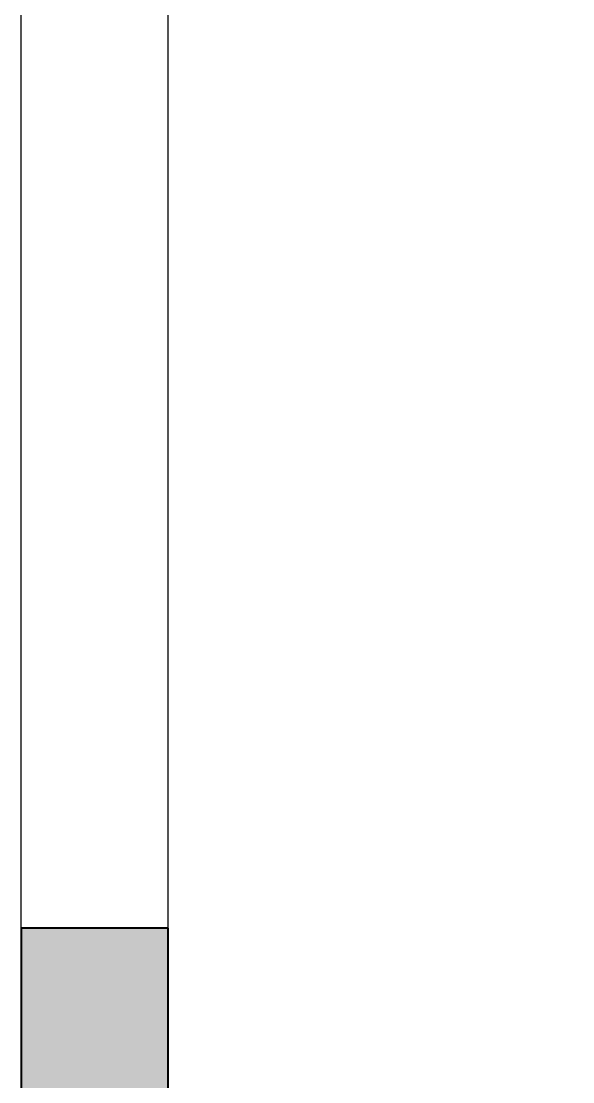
# Model space of a CAD drawing. Extents: x 3753737 to 4713801, y -857380 to 24339.
# Drawn here: x 4134213 to 4134963, y -773821 to -772378 of the extents above; entities that cross this region are included whole.
import ezdxf

# ---------------------------------------------------------------- set-up
doc = ezdxf.new("R2010")
doc.units = 0
doc.header["$LTSCALE"] = 1000
doc.header["$MEASUREMENT"] = 0
doc.layers.get('0').update_dxf_attribs({"linetype": 'CONTINUOUS'})
doc.layers.add('!!电气', color=1, linetype='CONTINUOUS')
doc.layers.add('WALL', color=252, linetype='CONTINUOUS')
doc.layers.add('COLUMN', color=252, linetype='CONTINUOUS', lineweight=40)
doc.layers.add('PUB_HATCH', color=8, linetype='CONTINUOUS', lineweight=9)

# ---------------------------------------------------------------- blocks, each defined once
blk = doc.blocks.new('GFDGFSDFGD')
at = {"layer": 'PUB_HATCH'}
blk.add_hatch(color=256, dxfattribs=at).paths.add_polyline_path([(430566.6, 364323.7), (430566.6, 364523.7), (430016.6, 364523.7), (430016.6, 365973.7), (429816.6, 365973.7), (429816.6, 364323.7)])
at = {"layer": 'COLUMN', "color": 252}
for p, q in [((430016.6, 365973.7), (429816.6, 365973.7)), ((429816.6, 365973.7), (429816.6, 364323.7)), ((430016.6, 364523.7), (430016.6, 365973.7))]:
    blk.add_line(p, q, dxfattribs=at)
blk = doc.blocks.new('A$C66B635E3')
at = {"layer": 'WALL', "color": 252}
for p, q in [((9200, 1900), (9200, 4900)), ((9400, 1800), (9400, 4700))]:
    blk.add_line(p, q, dxfattribs=at)
at = {"color": 252}
blk.add_blockref('GFDGFSDFGD', (-420616.6, -363823.7), dxfattribs=at)

msp = doc.modelspace()

# ---------------------------------------------------------------- block references
at = {"layer": '!!电气'}
msp.add_blockref('A$C66B635E3', (4125013.4, -775762.1), dxfattribs=at)

doc.saveas('drawing.dxf')
